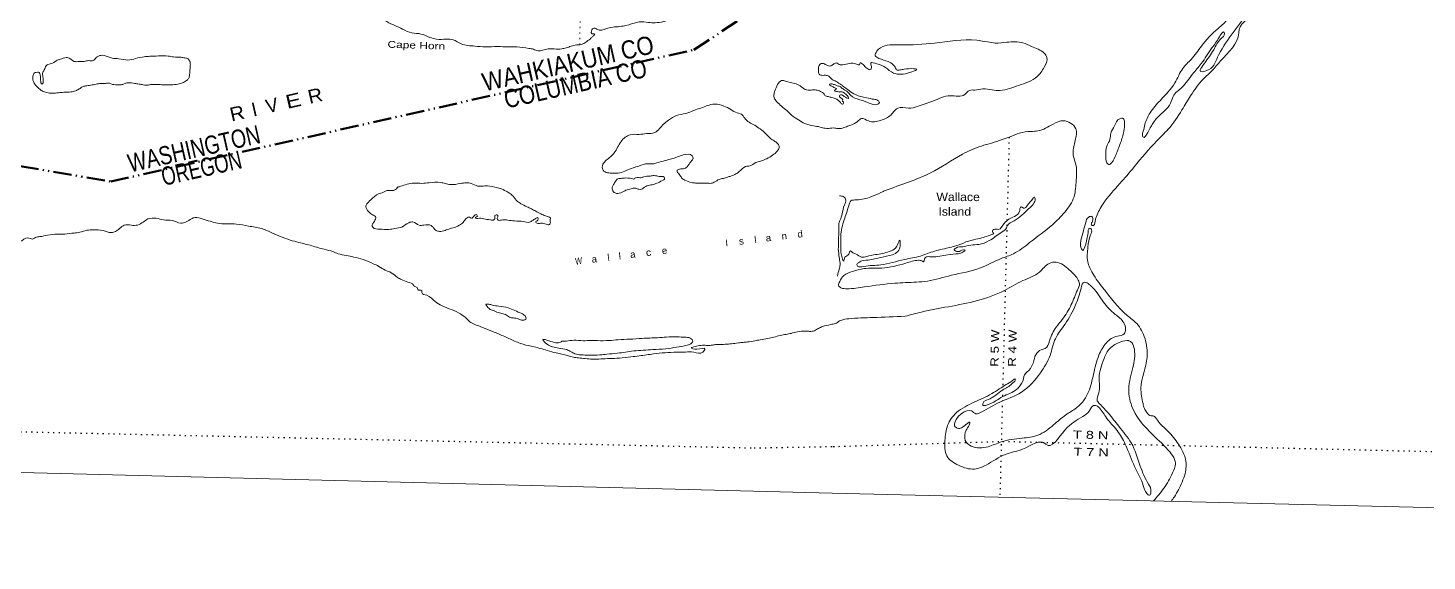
# Model space of a CAD drawing. Header units: feet. Extents: x -762378 to -505285, y -497909 to -353855.
# Drawn here: x -589411 to -558822, y -497909 to -486255 of the extents above; entities that cross this region are included whole.
import ezdxf

# ---------------------------------------------------------------- set-up
doc = ezdxf.new("R2010")
doc.units = ezdxf.units.FT
doc.header["$LTSCALE"] = 80
doc.linetypes.add('DASH_DOUBLE_DOT', pattern=[9.2, 5, -1.2, 0.3, -1.2, 0.3, -1.2])
doc.linetypes.add('DOTTED', pattern=[1.5, 0.3, -1.2])
for name, color, linetype, lineweight in [('10', 7, 'DASH_DOUBLE_DOT', 70), ('39', 7, 'Continuous', 13), ('4', 7, 'Continuous', 13), ('6', 7, 'DOTTED', 25), ('7', 7, 'DOTTED', 13)]:
    doc.layers.add(name, color=color, linetype=linetype, lineweight=lineweight)
for name, color, linetype in [('12', 7, 'Continuous'), ('41', 7, 'Continuous'), ('42', 7, 'Continuous')]:
    doc.layers.add(name, color=color, linetype=linetype)

msp = doc.modelspace()

# ---------------------------------------------------------------- linework, layer by layer
at = {"layer": '10'}
msp.add_lwpolyline([(-603363.01, -486919.89), (-587602.65, -489613.24), (-574853.15, -486732.1), (-571535.19, -484556.49)], dxfattribs=at)
at = {"layer": '39'}
for p, q in [((-571627.21, -487564.82), (-571609.56, -487575.59)), ((-571628.75, -487789.73), (-571615.65, -487796.56)), ((-571764.23, -492714.22), (-571736.97, -492707.11))]:
    msp.add_line(p, q, dxfattribs=at)
for points in [[(-552807.7, -476009), (-553314.72, -476183.43), (-553806.32, -476388.32), (-554360.65, -476718.54), (-554728.16, -477034.54), (-554791.76, -477202.05), (-554839.14, -477263.37), (-554944.54, -477218.99), (-555087.34, -477238.15), (-555284.17, -477348.64), (-555532.21, -477413.86), (-555851.98, -477455.49), (-556013.04, -477582.81), (-556139.12, -477666.62), (-556211.8, -477787.72), (-556387.87, -477864.48), (-556603.19, -478095.18), (-556956.38, -478397.4), (-557365.71, -478796.94), (-557537.08, -478938.11), (-557663.89, -479058.09), (-557800.77, -479179.87), (-557885.23, -479288.66), (-558016.5, -479332.18), (-558115, -479440.68), (-558449.77, -479823.68), (-559079, -480383.48), (-559308.04, -480597.82), (-559500.27, -480680.27), (-559677.22, -480897.7), (-560034.66, -481211.89), (-560567.94, -481787.74), (-560714.89, -482009.81), (-560802.71, -482086.38), (-560854.27, -482155.66), (-560850.22, -482252.21), (-560850.92, -482286.36), (-560801.28, -482213.02), (-560752.3, -482171.83), (-560733.44, -482230.5), (-560783.29, -482313.89), (-560844.67, -482372.91), (-560929.05, -482477.69), (-560955.13, -482674.12), (-561073.93, -482892.74), (-561201.86, -483165.45), (-561244.64, -483393.68), (-561309.87, -483444.59), (-561346.21, -483554.38), (-561448.35, -483644.73), (-561412.92, -483677.61), (-561579.43, -483875.16), (-561685.46, -484057.87), (-561879.26, -484216.66), (-561879.22, -484214.66), (-562054.97, -484373.82), (-562194.81, -484640.25), (-562363.48, -484845.79), (-562569.73, -485122.9), (-562681.66, -485397.95), (-562804.19, -485602.43), (-562975.93, -485761.68), (-563108.47, -485867.47), (-563178.29, -486044.9), (-563389.36, -486263.63), (-563756.42, -486656.01), (-563978.87, -486940.83), (-564161.42, -487138.04), (-564334.4, -487456.04), (-564653.1, -487837.35), (-564875.3, -488110.12), (-564992.8, -488362.94), (-565025.91, -488510.98), (-565040.08, -488615.2), (-565022.65, -488645.71), (-564965.49, -488596.64), (-564848.98, -488392.04), (-564710.74, -488203.96), (-564431.7, -487898.2), (-564374.53, -487750.66), (-564177.9, -487551.72), (-563949.36, -487263.01), (-563758.09, -487031.81), (-563526.51, -486692.91), (-563371.5, -486469.01), (-563309.29, -486369.8), (-563270.54, -486338.44), (-563253.28, -486376.99), (-563325.71, -486486.03), (-563487.15, -486729.9), (-563687.67, -487021.21)], [(-559230.66, -481604.52), (-559378.8, -481802.26), (-559744.93, -482246.9), (-560010.14, -482563), (-560301.92, -483001.14), (-560824.09, -483818.41), (-561165.43, -484325.87), (-561495.95, -484795.37), (-561785.43, -485121.02), (-562235.68, -485559.91), (-562594.19, -485926.33), (-562939.89, -486353.31), (-562940.02, -486359.34), (-563337.74, -486976.18), (-563524.67, -487191.39), (-563710.86, -487370.44), (-563991.13, -487736.47), (-564179.95, -488044.09), (-564483.51, -488469.93), (-564733.46, -488726.05), (-565226.44, -489292.68), (-565538.79, -489658.05), (-565904.83, -490098.68), (-566048.88, -490375.07), (-566087.89, -490516.96), (-566113.1, -490572.72), (-566147.18, -490572.01), (-566162.69, -490545.57), (-566137.31, -490481.78), (-566149.17, -490375.01), (-566215.62, -490387.71), (-566288.51, -490518.85), (-566334.06, -490686.73), (-566388.5, -490896.64), (-566396.9, -491013.04), (-566348.87, -491116.53), (-566290.35, -491001.17), (-566254.9, -490837.1), (-566229.97, -490696.92), (-566208.69, -490637.07), (-566174.6, -490637.77), (-566155.13, -490666.31), (-566181.49, -490778.32), (-566237.08, -491044.48), (-566239.64, -491366), (-566132.5, -491619.44), (-565908.39, -491939.61), (-565375.08, -492539.51), (-565170.1, -492716.58), (-564988.34, -493047.94), (-564944.51, -493454.83), (-565076.61, -494127.41), (-565031.42, -494468), (-565001.48, -494573.13), (-564945.19, -494664.73), (-564856.36, -494734.9), (-564810.29, -494737.86), (-564717.83, -494826.2), (-564423.33, -495137.77), (-564208.75, -495433.63), (-564099.56, -495685.11), (-564114.03, -496000.35), (-564259.65, -496353.08), (-564346.94, -496502.02), (-564417.9, -496604.07)], [(-563687.67, -487021.21), (-563764.4, -487144.23), (-563785.48, -487194.04), (-563655.07, -487192.72), (-563400.3, -486896.5), (-563103.57, -486412.24), (-562749.1, -485949.26), (-562365.47, -485531.1), (-561842.46, -485065.57), (-561595.05, -484737.05), (-561282.73, -484275.21), (-560898.27, -483718.39), (-560653.83, -483339.56), (-560256.19, -482726.74), (-560009.39, -482428.36), (-559596.37, -481946.49), (-559363.22, -481725.04), (-559228.29, -481602.37)], [(-582493.67, -485812.92), (-582336.79, -485860.53), (-582122.62, -485994.48), (-582007.42, -486028.6), (-581827.14, -486036.85), (-581641.67, -486069.38), (-581563, -486116.29), (-581387.29, -486200.7), (-581221.47, -486280.76), (-581015.64, -486364.21), (-580819.8, -486387.06), (-580627.66, -486459.99), (-580476.59, -486501.37), (-580265.92, -486500.63), (-580115.9, -486513.85), (-579938.4, -486604.36), (-579641.04, -486650.8), (-579405, -486671.02), (-579149.85, -486659.76), (-578909.46, -486670.09), (-578720.76, -486666.57), (-578459.14, -486701.74), (-578357.49, -486721.32), (-578264.32, -486754.68), (-578038.14, -486710.28), (-577907.9, -486714.78), (-577739.24, -486710.58), (-577646.32, -486691.7), (-577532.63, -486651.44), (-577417.47, -486627.3), (-577278.26, -486604), (-577190.14, -486548.8), (-577101.55, -486479.55), (-577059.99, -486436.8), (-577033, -486409.61), (-577020.37, -486391.97), (-577058.24, -486384.64), (-577083.95, -486373.7), (-577066.55, -486273.88), (-577013.91, -486259.63), (-576976.45, -486279), (-576925.02, -486300.87), (-576704.65, -486250.24), (-576545.48, -486229.64), (-576400.46, -486212.56), (-576155.57, -486148.72), (-576048.43, -486124.31), (-575846.18, -486135.32), (-575697.9, -486140.45), (-575518.48, -486114.52), (-575378.06, -486055.11), (-575248.38, -485957.15), (-575104.41, -485851.66), (-574999.06, -485821.16), (-574903.67, -485788.3), (-574748.43, -485765.55), (-574599.86, -485702.4), (-574460.91, -485626.86), (-574253.48, -485543.65), (-574157.48, -485492.74), (-573956.59, -485365.11), (-573809.15, -485275.81), (-573603.71, -485132.27), (-573457.35, -485075.07), (-573283.45, -484974.63), (-573194.99, -484909.39), (-573188.08, -484823.26), (-573093.39, -484691.96), (-572992.51, -484615.11), (-572925.31, -484585.29), (-572832.46, -484568.42), (-572730.92, -484531.76), (-572653.96, -484510.32), (-572570.53, -484475.04), (-572521.09, -484436.58), (-572480.47, -484421.92), (-572419.62, -484401.93), (-572342.41, -484432.72), (-572340.16, -484485.02), (-572337.7, -484531.3), (-572309.85, -484538.29), (-572292.61, -484502.74), (-572212.03, -484433.21), (-572180.27, -484323.84), (-572181.1, -484229.4), (-572174.2, -484143.27), (-572076.71, -484048.22), (-572048.3, -483978.9), (-572011.74, -483905.85), (-571892.62, -483823.6), (-571710.57, -483719.42), (-571673.22, -483682.55), (-571570.94, -483623.82), (-571511.78, -483586.02)], [(-571596.29, -487063.53), (-571453.63, -487033.45), (-571298.06, -487042.88), (-571232.18, -487058.31), (-571215.28, -487016.45), (-571153.87, -487053.9), (-571071.3, -487136), (-570989.63, -487163.81), (-570970.23, -487097.89), (-570982.75, -487023.27), (-570854.68, -487037.97), (-570661.76, -487118.33), (-570485.75, -487240.54), (-570331.86, -487267.84), (-570088.03, -487212.58), (-569980.62, -487158.53), (-570040.52, -487145.23), (-570255.42, -487158.88), (-570345.93, -487171.08), (-570420.07, -487167.54), (-570441.42, -487132.93), (-570492.03, -487057.52), (-570605, -486990.87), (-570806.14, -486920.39), (-570885.19, -486862.49), (-570853.1, -486764.67), (-570769.25, -486686.01), (-570344.73, -486622.42), (-569591.85, -486587.73), (-568665.89, -486524.45), (-568433.98, -486561.4), (-568265.97, -486584.97), (-568006.89, -486568.21), (-567656.15, -486581.48), (-567469.2, -486659.71), (-567328.04, -486720.91), (-567191.39, -486806.14), (-567133.17, -486901.8), (-567193.71, -487115.6), (-567344.26, -487317.49), (-567753.4, -487512.04), (-568152.77, -487620.36), (-568333.09, -487610.6), (-568537.22, -487588.3), (-568706.21, -487612.94), (-568824.67, -487618.54), (-568928.81, -487708.84), (-569242.28, -487736.53), (-569625.76, -487853.22), (-569797.46, -487911.98), (-569965.14, -487970.82), (-570160.48, -488008.99), (-570393.09, -488006.19), (-570485.08, -488090.72), (-570544.62, -488157.82), (-570769.68, -488275.77), (-571034.66, -488286.38), (-571190.06, -488234.93), (-571271.57, -488297.56), (-571421.7, -488380.88), (-571516.63, -488413.09), (-571631.58, -488451.84)], [(-587628.39, -487455.08), (-587713.02, -487466.21), (-587821.5, -487470.49), (-587924.23, -487483.01), (-588035.38, -487507.28), (-588154.28, -487523.25), (-588221.15, -487543.03), (-588290.83, -487586.82), (-588372.47, -487628.19), (-588471.6, -487652.88), (-588626.36, -487661.58), (-588747.06, -487671.47), (-588875.78, -487681.07), (-588999.74, -487668.75), (-589102.79, -487631.04), (-589171.24, -487578.45), (-589229.46, -487520.2), (-589287.08, -487443.89), (-589306.83, -487374.91), (-589307.22, -487326.69), (-589297.85, -487286.84), (-589257.82, -487229.97), (-589229.63, -487226.93), (-589183.21, -487218.5), (-589154.23, -487251.64), (-589134.23, -487372.85), (-589133.98, -487425.08), (-589115.7, -487477.94), (-589091.45, -487472.75), (-589077.81, -487425.01), (-589084.52, -487326.36), (-589087.3, -487229.85), (-589044.46, -487148.98), (-589024.74, -487099.44), (-588975.03, -487052.96), (-588875.69, -487022.25), (-588771.34, -486961.58), (-588673.94, -486928.8), (-588544.56, -486899.13), (-588399.04, -486986.51), (-588294.84, -486990.12), (-588182.43, -486987.98), (-588083.5, -486969.31), (-588035.48, -486972.98), (-587968.74, -486957.21), (-587943.69, -486927.95), (-587885.83, -486877.73), (-587820.9, -486855.87), (-587748.69, -486856.36), (-587570.1, -486914.76), (-587422.09, -486927.92), (-587226.46, -486956.78), (-587058.87, -486924.42), (-586870.89, -486882.72), (-586748.26, -486874.91), (-586557.43, -486867.45), (-586348.83, -486868.64), (-586229.14, -486888.85), (-586064.9, -486896.54), (-585979.14, -486911.56), (-585911.62, -486931.98), (-585867.89, -487003.79), (-585862.57, -487084.32), (-585868.67, -487146.38), (-585876.05, -487246.55), (-585882.02, -487304.6), (-585904.08, -487364.09), (-585945.64, -487406.84), (-586031.48, -487454.09), (-586132.75, -487482.72), (-586277.7, -487497.79), (-586388.11, -487500), (-586520.29, -487493.42), (-586632.64, -487493.55), (-586730.96, -487494.16), (-586777.45, -487504.61), (-586823.74, -487509.03), (-586891.54, -487496.64), (-586983.37, -487483.42), (-587077.15, -487468.13), (-587147.01, -487457.67), (-587179, -487454.56), (-587211.06, -487453.45), (-587287.75, -487466.86), (-587358.89, -487494.53), (-587393.02, -487495.36), (-587463.43, -487500.96), (-587533.42, -487494.52), (-587618.85, -487469.47)], [(-571596.29, -487063.53), (-571632.39, -487062.48), (-571674.2, -487053), (-571721.28, -487021.24), (-571790.15, -487040.95), (-571849.68, -487081.07), (-571880, -487088.06), (-571929.83, -487078.3), (-571996.81, -487041.84), (-572068.74, -487033.32), (-572099.61, -487056.36), (-572130.29, -487133.63), (-572127.84, -487179.91), (-572127.79, -487238.17), (-572079.18, -487284.04), (-571975.05, -487289.65), (-571901.58, -487312.28), (-571858.78, -487351.92), (-571829.6, -487379.05), (-571778.31, -487404.92), (-571711.4, -487443.39), (-571662.25, -487473.22), (-571613.23, -487507.05), (-571607.17, -487513.55)], [(-571618.38, -487920.92), (-571653.7, -487875.24), (-571712.19, -487825.01), (-571783.25, -487790.41), (-571834.87, -487774.56), (-571914.49, -487755.74), (-571987.82, -487729.1), (-572016.32, -487681.91), (-572065.47, -487652.09), (-572108.88, -487630.5), (-572158.57, -487616.73), (-572202.39, -487607.18), (-572321.02, -487615.13), (-572388.94, -487606.75), (-572440.37, -487584.89), (-572501.13, -487542.61), (-572556.03, -487504.56), (-572617.33, -487478.33), (-572738.62, -487446.02), (-572851.96, -487415.98), (-572935.85, -487405.04), (-573021.04, -487492.49), (-573081.8, -487628.98), (-573102.87, -487718.64), (-573098.88, -487779.03), (-573045.48, -487861.23), (-572932.7, -487967.57), (-572817.51, -488061.94), (-572714.61, -488163.93), (-572561.55, -488265.64), (-572427.72, -488342.58), (-572236.91, -488395.38), (-572087.3, -488420.64), (-571983.91, -488448.32), (-571839.3, -488443.28), (-571767.1, -488443.77), (-571691.29, -488456.44), (-571631.58, -488451.84)], [(-571627.21, -487564.82), (-571646.37, -487538.04), (-571692.12, -487526.41), (-571745.55, -487504.48), (-571813.14, -487486.07), (-571861.03, -487478.39), (-571889.49, -487489.46), (-571854.29, -487516.79), (-571820.7, -487532.01), (-571791.39, -487555.12), (-571741.9, -487574.91), (-571732.01, -487579.27), (-571761.08, -487608.39), (-571775.58, -487621.95), (-571761.96, -487634.47), (-571710.19, -487646.31), (-571670.39, -487655.72), (-571648.21, -487652.47)], [(-571607.17, -487513.55), (-571458.38, -487624.43), (-571319.76, -487711.71), (-571078.52, -487783.01), (-570914.69, -487814.53), (-570828.97, -487840.42), (-570795.83, -487887.33), (-570832.66, -487922.75), (-570996.74, -487903.28), (-571221.77, -487824.27), (-571430.32, -487723.49), (-571487.11, -487655.99), (-571534.61, -487624.86), (-571609.56, -487575.59)], [(-571613.58, -487717.1), (-571630.4, -487719.37), (-571644.36, -487716.88), (-571667.08, -487736.18), (-571665.88, -487760.32), (-571648.39, -487777), (-571628.75, -487789.73)], [(-571648.21, -487652.47), (-571635.05, -487649.2), (-571623.66, -487649.2), (-571611.42, -487647.67)], [(-571618.39, -487920.92), (-571602.59, -487918.83), (-571582.91, -487871.57), (-571602.59, -487851.87), (-571594.72, -487836.12), (-571602.59, -487816.42), (-571615.65, -487796.56)], [(-571611.41, -487647.67), (-571528.23, -487705.39), (-571479.18, -487758.66), (-571469.77, -487789), (-571539.53, -487767.46), (-571613.58, -487717.1)], [(-573658.78, -489276.18), (-573721.3, -489286.07), (-573859.33, -489393.77), (-573931.28, -489445.52), (-574047.25, -489493.73), (-574118.26, -489517.38), (-574207.37, -489542.42), (-574296.42, -489565.45), (-574408.85, -489627.85), (-574449.6, -489646.52), (-574552, -489649.01), (-574688.32, -489646.3), (-574816.7, -489645.87), (-574900.59, -489634.94), (-575053.27, -489581.45), (-575119.78, -489530.94), (-575175.19, -489448.68), (-575220.99, -489378.8), (-575167.6, -489342.48), (-575056.72, -489326.23), (-574984.7, -489272.48), (-574948.75, -489217.48), (-574900.64, -489158.89), (-574873.24, -489119.67), (-574888.91, -489048.82), (-575084.95, -489032), (-575210.8, -489075.85), (-575360.77, -489120.87), (-575520.69, -489163.55), (-575662.5, -489204.84), (-575751.48, -489225.87), (-575857.68, -489222.19), (-576054, -489273.65), (-576181.73, -489313.42), (-576330.1, -489370.55), (-576468.31, -489424.02), (-576631.02, -489430.44), (-576741.03, -489420.61), (-576835.46, -489365.12), (-576841.09, -489234.36), (-576767.99, -489148.51), (-576594.01, -488985.81), (-576445.24, -488737.87), (-576241.6, -488588.24), (-576050.77, -488580.78), (-575887.72, -488564.33), (-575704.3, -488538.54), (-575605.21, -488455.59), (-575515.75, -488360.27), (-575408.51, -488273.59), (-575230.47, -488169.27), (-575024.33, -488124.18), (-574859.73, -488061.58), (-574697.34, -488004.94), (-574559.19, -487953.47), (-574397.61, -487920.9), (-574196.37, -487962.01), (-574046.44, -488037.5), (-573908.47, -488110.57), (-573785.78, -488161.01), (-573747.6, -488218.57), (-573644.57, -488316.54), (-573522.42, -488383.04), (-573400.75, -488463.58), (-573281.82, -488566.11), (-573190.61, -488657.65), (-573096.52, -488723.17), (-573030.08, -488775.69), (-572986.08, -488839.48), (-573027.8, -488946.5), (-573133.16, -489037.26), (-573258.09, -489113.28), (-573376, -489159.42), (-573532.45, -489218.28), (-573649.81, -489276.49), (-573658.78, -489276.18)], [(-570668.62, -489807.34), (-570159.43, -489624.91), (-569677.95, -489423.83), (-568977.57, -489014.22), (-568781, -488915.78), (-568342.76, -488770.07), (-568112.6, -488696.44), (-567938.77, -488631.7), (-567732.55, -488551.55), (-567485.12, -488516.46), (-567330.45, -488505.59), (-566998.43, -488355.68), (-566774.28, -488281.93), (-566614.87, -488333.45), (-566503.1, -488458.36), (-566514.37, -488715.39), (-566560.06, -488987.78), (-566488.36, -489306.81), (-566494.03, -489584.05), (-566539.52, -489944.88), (-566742.99, -490282.35), (-567013.36, -490556.13), (-567510.78, -490947.82), (-567866.78, -491191.7), (-568135.7, -491296.68), (-568587.15, -491500.4), (-569216.27, -491662.26), (-569746.36, -491787.98), (-569983.52, -491811.22), (-570459.39, -491835.56), (-571118.94, -491916.39), (-571502.87, -491956.7), (-571638.79, -491933.79), (-571687.93, -491884.54), (-571664.11, -491798.61), (-571573.22, -491669.85), (-571382.78, -491577.31), (-571132.81, -491516.15), (-570739.44, -491504.18), (-570219.74, -491396.33), (-569941.66, -491333.74), (-569869.73, -491347.29), (-569829.96, -491364.19), (-569806.75, -491308.39), (-569787.93, -491270.59), (-569653.31, -491259.31), (-569303.34, -491212.27), (-569072.24, -491190.92), (-568952.96, -491145.14), (-568922.15, -491109.6), (-568958.2, -491106.85), (-569073.3, -491144.67), (-569143.06, -491123.13), (-569160.82, -491108.69), (-569127.92, -491069.18), (-568968.79, -491036.29), (-568799.59, -491001.59), (-568624.79, -490987.12), (-568392.42, -490903.48), (-568130.04, -490726.01), (-568017.71, -490627.84), (-567996.6, -490576.02), (-567849.98, -490468.51), (-567537.84, -490211.67), (-567427.19, -490097.38), (-567392.85, -489987.55), (-567404.18, -489953.15), (-567449.2, -489996.44), (-567554.16, -490126.92), (-567647.74, -490191.31), (-567695.37, -490166.21), (-567722.38, -490211.88), (-567729.54, -490268), (-567844.04, -490374.17), (-568065.78, -490526.35), (-568194.85, -490658.35), (-568272.96, -490652.71), (-568326.24, -490707.89), (-568298.74, -490736.59), (-568371.91, -490783.32), (-568640.33, -490864.2), (-568845.94, -490914.21), (-569070.34, -491000.02), (-569368.84, -491080.28), (-569592.58, -491133.94), (-569897.66, -491242.2), (-570248.17, -491315.35), (-570766.11, -491435.29), (-571143.9, -491469.7), (-571272.09, -491461.02), (-571289.44, -491426.49)], [(-565843.15, -489090.46), (-565814.45, -488818.28), (-565755.77, -488694.88), (-565734.81, -488552.62), (-565657.38, -488395.44), (-565539.85, -488239.09), (-565463.58, -488236.65), (-565435.23, -488321.64), (-565449.24, -488516.31), (-565524.59, -488767.99), (-565622.08, -489023.23), (-565719.97, -489200.09), (-565782.94, -489238.98), (-565822.39, -489206.01), (-565839.44, -489157.42), (-565843.15, -489090.46)], [(-586791.37, -490424.67), (-586890.12, -490497.59), (-587016.71, -490563.51), (-587151.24, -490566.89), (-587305.66, -490565.56), (-587408.48, -490640.34), (-587496.87, -490703.57), (-587587.99, -490728.53), (-587771.12, -490686.04), (-587979.11, -490666.79), (-588123.93, -490677.85), (-588277.9, -490722.74), (-588402.81, -490738.51), (-588602.13, -490759.73), (-588766.71, -490762.07), (-588982.13, -490784.75), (-589149.73, -490817.11), (-589248.72, -490837.79), (-589315.99, -490869.61), (-589357.67, -490856.11), (-589488.32, -490863.65), (-589547.91, -490905.77), (-589617.06, -490933.51), (-589736.45, -491023.79), (-589779.25, -490984.14), (-589768.94, -490916.2), (-589854.56, -490897.17), (-590003.92, -490924.14), (-590093.96, -490917.01), (-590244.38, -490915.82), (-590431, -490917.4), (-590593.85, -490927.83), (-590756.76, -490940.27), (-590875.8, -490960.26), (-590928.75, -490924.28), (-590993.21, -490932.09), (-591022.27, -490961.22), (-591089.98, -490886.56), (-591196.5, -490832.66), (-591384.31, -490810.1), (-591544.21, -490792.51), (-591688.42, -490785.51), (-591798.22, -490769.66), (-591833.62, -490748.35), (-591917.55, -490679.16), (-591947.07, -490662.07), (-592091.86, -490612.87), (-592187.17, -490583.46), (-592292.85, -490624), (-592356.54, -490728.25), (-592416.88, -490792.45), (-592589.27, -490788.49), (-592665.28, -490781.84), (-592766.46, -490748.21), (-592887.68, -490713.89), (-592988.73, -490676.25), (-593128.39, -490653.34), (-593269.51, -490614.31), (-593427.47, -490598.8), (-593558.78, -490566.13), (-593736.1, -490529.87), (-593931.6, -490496.99), (-594056.96, -490466.54), (-594169.63, -490416.45), (-594307.26, -490333.35), (-594485.78, -490272.94), (-594625.17, -490242), (-594737.18, -490232.1), (-594822.28, -490257.28), (-594896.22, -490248.69), (-595000.49, -490247.09), (-595212.55, -490229.71), (-595296.37, -490216.77), (-595427.14, -490168.05), (-595520.51, -490140.72), (-595675.39, -490093.18), (-595777.18, -490077.61), (-595895.13, -490065.49), (-595976.48, -490038.57), (-596151.01, -490038.56), (-596342.56, -490007.83), (-596494.9, -489944.31), (-596723.72, -489888.18), (-596843.54, -489871.99), (-597090.06, -489805.21), (-597156.84, -489762.72), (-597289.2, -489701.9), (-597441.56, -489698.64), (-597594.7, -489659.19), (-597752.13, -489627.63), (-597881.36, -489593.03), (-597996.64, -489560.92), (-598156, -489527.29), (-598355.23, -489486.25), (-598528.95, -489462.16), (-598764.93, -489439.93), (-598864.44, -489416.4)], [(-581327.6, -489735.95), (-581262.74, -489716.1), (-581118.78, -489670.86), (-580973.57, -489647.77), (-580801.17, -489651.72), (-580636.25, -489639.35), (-580393.32, -489633.7), (-580285.79, -489657.51), (-580176.19, -489679.38), (-579958.7, -489654.76), (-579825.84, -489641.28), (-579717.98, -489655.06), (-579579.4, -489710.07), (-579422.83, -489707.45), (-579203.02, -489733.13), (-579089.68, -489763.17), (-578957.25, -489821.98), (-578882.59, -489868.76), (-578806.53, -489933.65), (-578707.98, -490045.53), (-578633.46, -490096.32), (-578501.29, -490163.16), (-578400.58, -490210.83), (-578309.96, -490260.17), (-578201.57, -490318.15), (-578096.72, -490361.95), (-578009.43, -490391.08), (-577989.8, -490403.81), (-577993.08, -490441.86), (-577990.69, -490490.15), (-577994.11, -490532.22), (-578008.88, -490553.8), (-578078.81, -490545.35), (-578186.34, -490521.55), (-578278.65, -490522.37), (-578307.97, -490499.26), (-578262.33, -490454.64), (-578262.58, -490402.41), (-578313.42, -490422.74), (-578381.03, -490464.6), (-578444.43, -490500.57), (-578584.42, -490487.69), (-578770.51, -490473.21), (-578918.38, -490456.05), (-579030.53, -490450.16), (-579128.98, -490454.78), (-579156.23, -490429.74), (-579136.17, -490370.17), (-579145.38, -490345.75), (-579201.96, -490357.85), (-579203.64, -490408.01), (-579216.95, -490445.72), (-579301.38, -490450.83), (-579445.04, -490427.78), (-579579.1, -490417.12), (-579625.05, -490411.51), (-579626.51, -490395.39), (-579585.63, -490372.7), (-579600.58, -490340.04), (-579661.77, -490370.07), (-579713.42, -490414.48), (-579760.9, -490394.76), (-579846.54, -490435.98), (-579897, -490504.54), (-579977.24, -490564.03), (-580048.78, -490603.74), (-580182.45, -490641.29), (-580292.14, -490681.69), (-580415.18, -490701.53), (-580488.71, -490680.91), (-580550.75, -490616.5), (-580595.55, -490576.78), (-580759.59, -490563.07), (-580862.06, -490567.56), (-580994.08, -490496.71), (-581086.93, -490513.58), (-581240.52, -490606.69), (-581388.08, -490639.75), (-581521.14, -490659.25), (-581717.51, -490652.46), (-581870.66, -490613.01), (-581884.87, -490558.28), (-581855.06, -490507.09), (-581807.6, -490408.3), (-581807, -490390.25), (-581877.58, -490341.6), (-581924.66, -490309.85), (-582003.78, -490216.72), (-582023.4, -490143.73), (-581991.45, -490088.59), (-581889.82, -489989.67), (-581807.11, -489916.2), (-581749.72, -489880.03), (-581640.3, -489847.66), (-581581.11, -489817.57), (-581486.6, -489810.79)], [(-581486.6, -489810.79), (-581402.03, -489801.67), (-581317.31, -489728.27)], [(-576165.91, -489559.02), (-576112.73, -489528.72), (-576010.4, -489528.24), (-575947.55, -489508.32), (-575808.61, -489493.04), (-575717.97, -489482.12), (-575662.06, -489490.08), (-575610.3, -489501.92), (-575502.43, -489515.69), (-575491.56, -489550.21), (-575541.06, -489590.68), (-575663.45, -489650.72), (-575734.46, -489674.38), (-575853.7, -489700.38), (-575904.47, -489718.71), (-575998.87, -489781.73), (-576055.04, -489781.8), (-576130.44, -489757.09), (-576225.29, -489773.9), (-576336.65, -489804.19), (-576452.76, -489856.41), (-576575.32, -489862.22), (-576633.35, -489797.94), (-576639.27, -489735.47), (-576609.33, -489680.26), (-576562.55, -489601.54), (-576512.77, -489553.04), (-576442.23, -489543.43), (-576341.64, -489534.86), (-576165.91, -489559.02)], [(-571665.84, -489926.41), (-571586, -489941.13), (-571527.37, -490016.71), (-571559.58, -490120.55), (-571611.85, -490322.47), (-571677.87, -490510.03)], [(-571289.44, -491426.49), (-571246.39, -491381.16), (-571038.73, -491329.17), (-570764.78, -491272.53), (-570510.81, -491211.45), (-570393, -491139.52), (-570340.45, -491022.02), (-570344.41, -490921.45), (-570345.92, -490897.3), (-570383.24, -490956.82), (-570445.69, -491068.08), (-570579.58, -491141.69), (-570877.83, -491209.9), (-571073.22, -491250.08), (-571185.86, -491265.84), (-571302.88, -491201.12), (-571376.45, -491169.45), (-571429.76, -491128.15), (-571467.37, -491201.74), (-571548.96, -491268.39), (-571576.71, -491350.22), (-571631.61, -491190.31), (-571638.8, -491051.48), (-571639.8, -490806.26), (-571566.36, -490452.04), (-571467.72, -490140.54), (-571421.48, -490036.99), (-571294.63, -490013.48), (-570982.39, -489947.57), (-570763.16, -489852.76), (-570668.62, -489807.34)], [(-571764.23, -492714.22), (-571859.35, -492739.05), (-572043.38, -492782.9), (-572124.95, -492822.26), (-572214.94, -492873.38), (-572323.75, -492887.69), (-572413.85, -492882.56), (-572582.91, -492898.81), (-572728.47, -492931.94), (-572835.55, -492954.34), (-572964.67, -492975.99), (-573104.34, -493013.34), (-573239.75, -493042.8), (-573399.26, -493073.43), (-573518.29, -493093.42), (-573681.68, -493119.9), (-573776.26, -493128.68), (-573878.93, -493139.19), (-574030.09, -493160.07), (-574166.89, -493171.41), (-574327.46, -493173.89), (-574424.12, -493184.6), (-574518.77, -493195.39), (-574632.98, -493191.44), (-574761.83, -493205.06), (-574826.43, -493216.88), (-574903.78, -493250.36), (-574788.31, -493276.45), (-574611.7, -493274.53), (-574654.14, -493343.36), (-574854.79, -493344.45), (-575033.19, -493340.29), (-575223.89, -493343.73), (-575483.06, -493354.85), (-575732.67, -493380.36), (-576045.08, -493423.79), (-576228.37, -493445.57), (-576480.06, -493473.01), (-576693, -493481.71), (-577076.6, -493494.55), (-577374.63, -493468.17), (-577486.44, -493452.25), (-577736.89, -493383.33), (-577860.45, -493358.97), (-578059.21, -493303.88), (-578347.47, -493225.61), (-578582.37, -493171.29), (-578831.88, -493074.28), (-579082.85, -492961.14), (-579308.45, -492868.97), (-579526.17, -492781.1), (-579751.36, -492676.89), (-579815.47, -492614.41), (-579952.29, -492507.24), (-580353.6, -492330.65), (-580510.93, -492236.83), (-580692.9, -492099.97), (-580799.15, -492038.05), (-580799.67, -491993.84), (-580845.69, -491990.24), (-580889.17, -491970.66), (-580899.77, -491928.11), (-580971.03, -491899.53), (-580984.25, -491874.97), (-581106.46, -491810.48), (-581249.05, -491755.33), (-581331.72, -491708.28), (-581470.69, -491605.05), (-581601.25, -491550.32), (-581736.88, -491467.29), (-581861.3, -491408.75), (-582080.82, -491314.78), (-582285.73, -491263.5), (-582455.04, -491227.52), (-582626.35, -491191.46), (-582745.17, -491145.17), (-582936.05, -491094.37), (-583206.27, -491016.73), (-583490.65, -490942.61), (-583681.53, -490891.82), (-583877.68, -490818.75), (-584081.44, -490733.36), (-584304.97, -490639.26), (-584592.1, -490587.14), (-584849.38, -490542.08), (-585074, -490540.34), (-585266.03, -490523.65), (-585427.12, -490481.92), (-585605.85, -490427.53), (-585755.32, -490398.25), (-585838.56, -490427.51), (-585955.2, -490495.79), (-586070.43, -490521.93), (-586254.96, -490461.31), (-586447.26, -490452.65), (-586606.48, -490415), (-586791.37, -490424.67)], [(-571677.87, -490510.03), (-571682.28, -490531.21), (-571683.26, -490591.27), (-571686.22, -490787.22), (-571691.14, -490957.57), (-571693.11, -491059.98), (-571695.85, -491086.9)], [(-571695.83, -491086.68), (-571671.71, -491287.96), (-571654.66, -491435.03), (-571674.56, -491525.06), (-571711.16, -491678.06)], [(-564806.12, -496595.3), (-564577.86, -496318.37), (-564386.46, -495982.66), (-564327.15, -495730.65), (-564416, -495564.01), (-564629.82, -495328.46), (-564987.65, -494975.38), (-565254.35, -494579.97), (-565343.76, -494146.01), (-565253.99, -493679.57), (-565221.67, -493276.26), (-565278.94, -493134.39), (-565334.26, -493093.05), (-565346.24, -493090.79), (-565517.28, -493117.41), (-565760.95, -493263.11), (-565883.77, -493481.66), (-565990.76, -493907.54), (-566001.43, -494232.91), (-566031.02, -494405.15), (-565982.22, -494470.47), (-565787.88, -494677.48), (-565563.06, -494963.49), (-565289.69, -495326.89), (-565091.45, -495833.44), (-564914.92, -496224.99), (-564858.35, -496401.01), (-564891.87, -496470.66), (-564945.3, -496435.39), (-565027.86, -496254.81), (-565191.04, -495897.71), (-565384.21, -495437.49), (-565546.3, -495124.63), (-565775.33, -494848.57), (-565948.92, -494607.82), (-566029.48, -494525.77), (-566113.4, -494509.96), (-566210.22, -494634.58), (-566346.98, -494750.34), (-566742.18, -495047.67), (-567153.67, -495356.72), (-567155.63, -495354.67), (-567665.31, -495462.72), (-568044.74, -495577.49), (-568464.74, -495812), (-568715.2, -495897.27), (-569064.54, -495815.69), (-569321.07, -495609.41), (-569362.29, -495270.91), (-569303.42, -494942.51), (-569109.16, -494663.14), (-568721.45, -494438), (-568340.5, -494248.91), (-568023.58, -494052.46), (-567883.26, -493958.89), (-567824.55, -493931.97), (-567825.12, -493960.09), (-567872.18, -494005.35), (-567898.82, -494032.93), (-568098.18, -494169.5), (-568419.4, -494379.93), (-568529.18, -494452.03), (-568536.19, -494500.12), (-568451.94, -494499.85), (-568099.13, -494314.19), (-567790.97, -494153.74), (-567717.03, -494068.85), (-567634.89, -493877.6), (-567634.85, -493875.59), (-567527.8, -493741.13), (-567429.95, -493566.29), (-567376.42, -493400.58), (-567259.83, -493290.44), (-567169.04, -493264.17), (-567079.37, -493097.2), (-566928.77, -492794.82), (-566799.01, -492628.67), (-566599.79, -492303.18), (-566464.9, -491984.39), (-566421.89, -491842.58), (-566461.94, -491741.26), (-566646.37, -491540.49), (-566933.84, -491375.77), (-567084.79, -491400.79), (-567297.33, -491593.37), (-567658.15, -491778.86), (-568061.7, -491993.61), (-568649.9, -492214.6), (-569288.46, -492348.13), (-569878.58, -492466.58), (-570229.45, -492557.81)], [(-566255.02, -491827.12), (-566170.21, -491894.01), (-565892.7, -492251.46), (-565641.37, -492515.92), (-565452.59, -492700.7), (-565415.33, -492840.15), (-565441.53, -492944.12), (-565592.97, -492993.25), (-565830.58, -493137.06), (-565996.65, -493410.99), (-566113.38, -493822.6), (-566223.6, -494210.23), (-566317.44, -494385.16), (-566487.47, -494558.51), (-566725.42, -494718.4), (-566986.49, -494930.07), (-567334.18, -495160.05), (-567674.45, -495223.37), (-568131.42, -495304.37), (-568416.38, -495409.02), (-568789.21, -495397.3), (-568917.03, -495272.06), (-568896.43, -495049.4), (-568833.94, -494936.13), (-568822.56, -494870.04), (-568871.29, -494899.18), (-568981.37, -494985.34), (-569068.19, -495013.69), (-569151.13, -494949.67), (-569114.21, -494811.76), (-568989.11, -494677.67), (-568783.5, -494627.66), (-568686.45, -494687.95), (-568569.46, -494656.2), (-568165.8, -494435.41), (-567689.99, -494218.13), (-567276.16, -493794.57), (-567063.77, -493413.07), (-566947.98, -493047.66), (-566736.9, -492730.45), (-566507.69, -492311.11), (-566385.81, -491941.81), (-566315.01, -491814.64), (-566255.02, -491827.12)], [(-578904.91, -492561.56), (-578997.47, -492510.15), (-579100.93, -492484.47), (-579221.88, -492442.12), (-579305.03, -492409.12), (-579373, -492342.49), (-579403.65, -492299.25), (-579335.25, -492293.58), (-579257.71, -492314.34), (-579116.04, -492337.32), (-578914.6, -492372.41), (-578766.21, -492433.79), (-578615.88, -492497.24), (-578543.35, -492547.95), (-578525.81, -492622.88), (-578572.71, -492645.36), (-578664.34, -492626.12), (-578773.68, -492596.23), (-578857.57, -492585.29), (-578904.91, -492561.56)], [(-570229.45, -492557.81), (-570934.05, -492585.47), (-571466.1, -492610.65), (-571639.34, -492647.27), (-571736.97, -492707.11)], [(-577747.42, -493099.75), (-577639.08, -493099.48), (-577479.97, -493080.88), (-577271.78, -493094.11), (-577092.97, -493086.24), (-576958.71, -493090.88), (-576705.83, -493087.58), (-576506.71, -493072.37), (-576257.5, -493058.9), (-575980.1, -493042.39), (-575650.53, -493025.67), (-575447.48, -493012.61), (-575212.63, -493008.68), (-575050.39, -493016.31), (-574934.71, -493036.38), (-574876.82, -493104.66), (-574900.07, -493140.02), (-574996.07, -493190.93), (-575234.28, -493234.91), (-575468.13, -493269), (-575747.6, -493287.45), (-575958.68, -493300.23), (-576167.81, -493315.09), (-576347.23, -493341.02), (-576520.57, -493365.15), (-576752.02, -493387.28), (-576904.98, -493402.07), (-577159.93, -493407.31), (-577314.23, -493401.97), (-577453.82, -493377.05), (-577546.58, -493331.66), (-577629.32, -493286.62), (-577802.84, -493256.51), (-577942.23, -493225.58), (-578058.77, -493171.33), (-578151.58, -493067.68), (-578022.01, -493092.25), (-577755.91, -493113.51), (-577739.49, -493098.34)]]:
    msp.add_spline(points, degree=3, dxfattribs=at)
at = {"layer": '4'}
msp.add_lwpolyline([(-757851.71, -353854.74), (-726285.32, -354875.48), (-694717.56, -355852.8), (-663148.48, -356786.69), (-631578.15, -357677.16), (-600006.62, -358524.19), (-568433.95, -359327.81), (-536860.21, -360087.99), (-505285.47, -360804.75), (-508303.39, -497908.54), (-540066.74, -497187.5), (-571829.06, -496422.78), (-603590.3, -495614.36), (-635350.39, -494762.27)], dxfattribs=at)
at = {"layer": '6'}
msp.add_line((-567959.37, -488639.52), (-568161.98, -496513.3), dxfattribs=at)
for points in [[(-603585.21, -494720.55), (-600508, -494835.18), (-600377.39, -494843.34), (-573534.55, -495435.54), (-571803.87, -495405.55)], [(-571803.87, -495405.55), (-568096.62, -495292.35), (-540037.9, -495954.46)]]:
    msp.add_lwpolyline(points, dxfattribs=at)
at = {"layer": '7'}
msp.add_lwpolyline([(-577345.26, -486616.78), (-577334.04, -485398.9), (-577273.15, -480007.83), (-577248.85, -474750.08), (-577190.3, -472947.53)], dxfattribs=at)

# ---------------------------------------------------------------- texts
at = {"layer": '10'}
for s, width, p in [('WASHINGTON', 0.8, (-587176, -489414.3)), ('OREGON', 0.75, (-586444.55, -489708.75))]:
    msp.add_text(s, height=400, rotation=12.734, dxfattribs=dict(at, width=width)).set_placement(p)
at = {"layer": '12'}
for s, width, p in [('WAHKIAKUM CO', 0.9, (-579426.76, -487644.11)), ('COLUMBIA CO', 0.85, (-578951.39, -488018.95))]:
    msp.add_text(s, height=400, rotation=12.734, dxfattribs=dict(at, width=width)).set_placement(p)
at = {"layer": '41'}
for s, width, p in [('R', 1.1, (-583255.09, -487915.23)), ('E', 1.25, (-583740.49, -488024.92)), ('R', 1.1, (-584961.67, -488300.89))]:
    msp.add_text(s, height=300, rotation=12.734, dxfattribs=dict(at, width=width)).set_placement(p)
for s, p in [('I', (-584485.49, -488193.28)), ('V', (-584175.2, -488123.16))]:
    msp.add_text(s, height=300, rotation=12.734, dxfattribs=at).set_placement(p)
at = {"layer": '42'}
for s, rotation, width, p in [('Cape Horn', 358.018, 1.3, (-581552.62, -486685.46)), ('s', 6.928, 1.1, (-573859.45, -490996.41)), ('a', 6.928, 1.05, (-573272.43, -490925.09)), ('n', 6.928, 1.05, (-572926.15, -490883.01)), ('d', 6.928, 1.05, (-572579.88, -490840.94)), ('a', 6.928, 1.05, (-576237.63, -491285.37)), ('c', 6.928, 1.15, (-575891.35, -491243.3)), ('e', 6.928, 1.05, (-575545.08, -491201.22)), ('W', 6.928, 0.7, (-577437.47, -491431.16)), ('a', 6.928, 1.05, (-577079.48, -491387.66))]:
    msp.add_text(s, height=150, rotation=rotation, dxfattribs=dict(at, width=width)).set_placement(p)
at = {"layer": '42', "width": 1.1}
for s, p in [('Wallace', (-569549.52, -490039.97)), ('Island', (-569503.97, -490358.68))]:
    msp.add_text(s, height=181.5, dxfattribs=at).set_placement(p)
at = {"layer": '42'}
for s, p in [('I', (-574154.13, -491032.22)), ('l', (-573520.21, -490955.19)), ('l', (-576733.2, -491345.59)), ('l', (-576485.42, -491315.48))]:
    msp.add_text(s, height=150, rotation=6.928, dxfattribs=at).set_placement(p)
at = {"layer": '6'}
for s, rotation, width, p in [('R 5 W', 88.526, 1.25, (-568195.33, -493664.6)), ('R 4 W', 88.526, 1.25, (-567811.78, -493665.05)), ('T 8 N', 358.648, 1.35, (-566564.15, -495229.19)), ('T 7 N', 358.648, 1.35, (-566554.65, -495605.86))]:
    msp.add_text(s, height=175, rotation=rotation, dxfattribs=dict(at, width=width)).set_placement(p)

doc.saveas('drawing.dxf')
